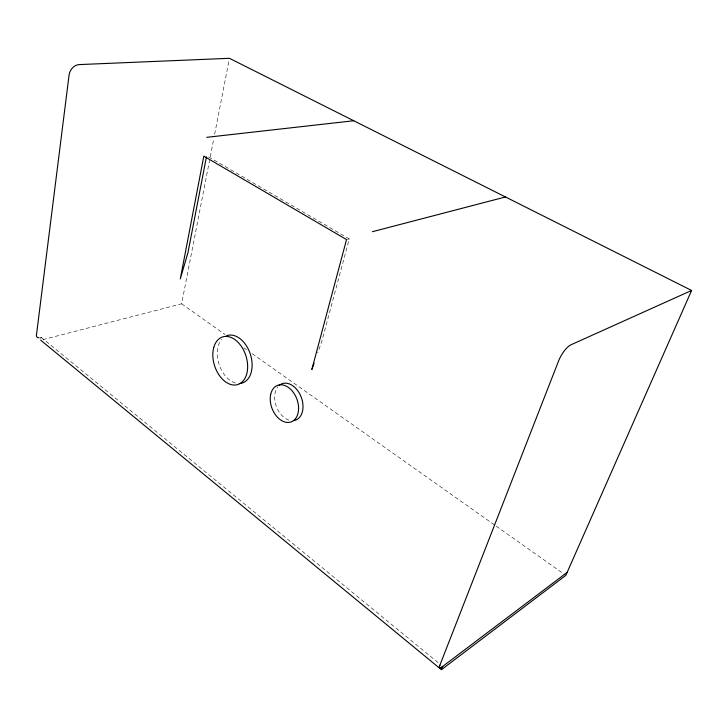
<?xml version="1.0" encoding="UTF-8"?>
<svg xmlns="http://www.w3.org/2000/svg" width="728" height="728" viewBox="0 0 728 728"><rect width="100%" height="100%" fill="white"/><g stroke="black" fill="none" stroke-linecap="round" stroke-linejoin="round"><path stroke-width="0.55" stroke-dasharray="3.64 2.73" d="M40.85 339.221L41.105 337.264L40.222 337.492M42.925 339.63L181.636 303.822L213.786 138.657M214.66 134.189L228.992 60.542M208.608 156.884L349.267 238.939L321.785 341.405L317.736 352.853M347.447 239.366L349.267 238.939M181.636 303.822L225.252 334.653M243.816 347.766L246.592 349.731M252.161 353.671L495.304 525.516M496.232 526.171L564.901 574.711M41.105 337.264L439.202 663.527M235.362 383.001A24.898 16.444 72.2 0 1 219.01 364.127A24.898 16.444 72.2 0 1 221.621 339.403M288.907 420.138A19.429 13.277 69.4 0 1 276.021 405.478A19.429 13.277 69.4 0 1 277.923 386.723"/><path stroke-width="1.09" d="M206.443 156.857L187.997 252.48L180.289 278.915L203.822 156.111L346.537 239.585L311.848 369.506L314.059 363.263M439.466 666.284L558.649 360.779A14.833 5.051 -58.7 0 1 570.998 344.781L691.6 290.463L229.429 58.304L79.106 64.592A10.583 8.29 -63.9 0 0 69.042 75.248L36.4 335.471A4.468 3.039 -47.3 0 0 39.075 337.774M40.723 340.204L441.423 669.696L442.715 666.402M439.903 665.165L439.403 666.457A5.997 1.702 -53.8 0 0 440.868 667.794L441.914 667.012M691.6 290.463L565.829 575.366L441.423 669.696M441.013 667.694L567.139 572.39M372.454 231.686L505.469 196.969M206.788 137.319L353.744 120.748M226.572 335.763A24.898 16.444 72.2 0 1 250.933 356.156A24.898 16.444 72.2 0 1 239.166 383.51M279.188 385.421A19.429 13.277 69.4 0 1 301.001 396.578A19.429 13.277 69.4 0 1 293.439 420.638M213.75 347.511A24.998 16.435 72.2 0 0 233.606 385.03A24.998 16.435 72.2 0 0 243.343 349.658A24.998 16.435 72.2 0 0 213.75 347.511M270.68 394.412A19.51 13.277 69.5 0 0 288.151 422.468A19.51 13.277 69.5 0 0 294.385 393.966A19.51 13.277 69.5 0 0 270.68 394.412"/></g></svg>
